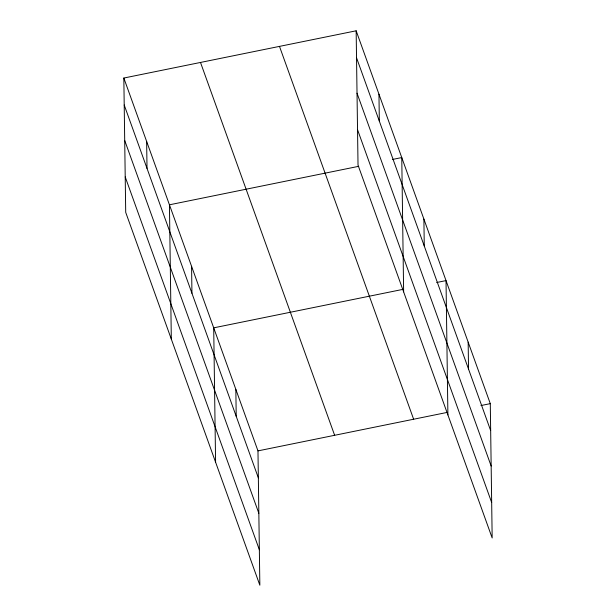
<?xml version="1.0" encoding="UTF-8"?>
<svg xmlns="http://www.w3.org/2000/svg" width="616" height="616" viewBox="0 0 616 616"><rect width="100%" height="100%" fill="white"/><g stroke="black" fill="none" stroke-linecap="round" stroke-linejoin="round"><path stroke-width="0.92" d="M123.831 78.04L257.973 450.881L259.844 585.2L125.71 212.358L123.831 78.04L356.156 30.8L490.29 403.642L492.169 537.961L358.027 165.119L356.156 30.8M358.751 166.312L169.439 204.805L171.317 339.123M392.407 159.467L401.763 157.565L403.634 291.884M403.018 289.351L213.706 327.843L215.585 462.162M436.675 282.505L446.023 280.603L447.901 414.922M257.973 450.881L447.285 412.389M480.942 405.544L490.29 403.642M356.533 57.765L490.667 430.607M357.026 93.193L491.16 466.035M357.534 129.691L491.676 502.533M279.487 46.385L413.629 419.227M200.5 62.447L334.634 435.289M124.209 105.005L258.35 477.847M124.701 140.433L258.843 513.274M125.217 176.931L259.351 549.772M468.16 342.126L468.537 369.092M423.893 219.088L424.27 246.054M378.955 94.186L379.333 121.152M235.836 389.358L236.213 416.324M191.576 266.32L191.946 293.285M146.639 141.418L147.016 168.384"/></g></svg>
